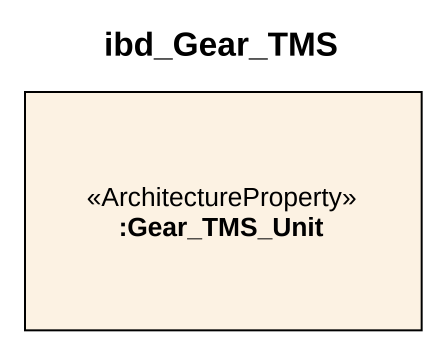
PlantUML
@startuml
title ibd_Gear_TMS
rectangle ":Gear_TMS_Unit" as Gear_TMS_Unit <<ArchitectureProperty>>
@enduml
